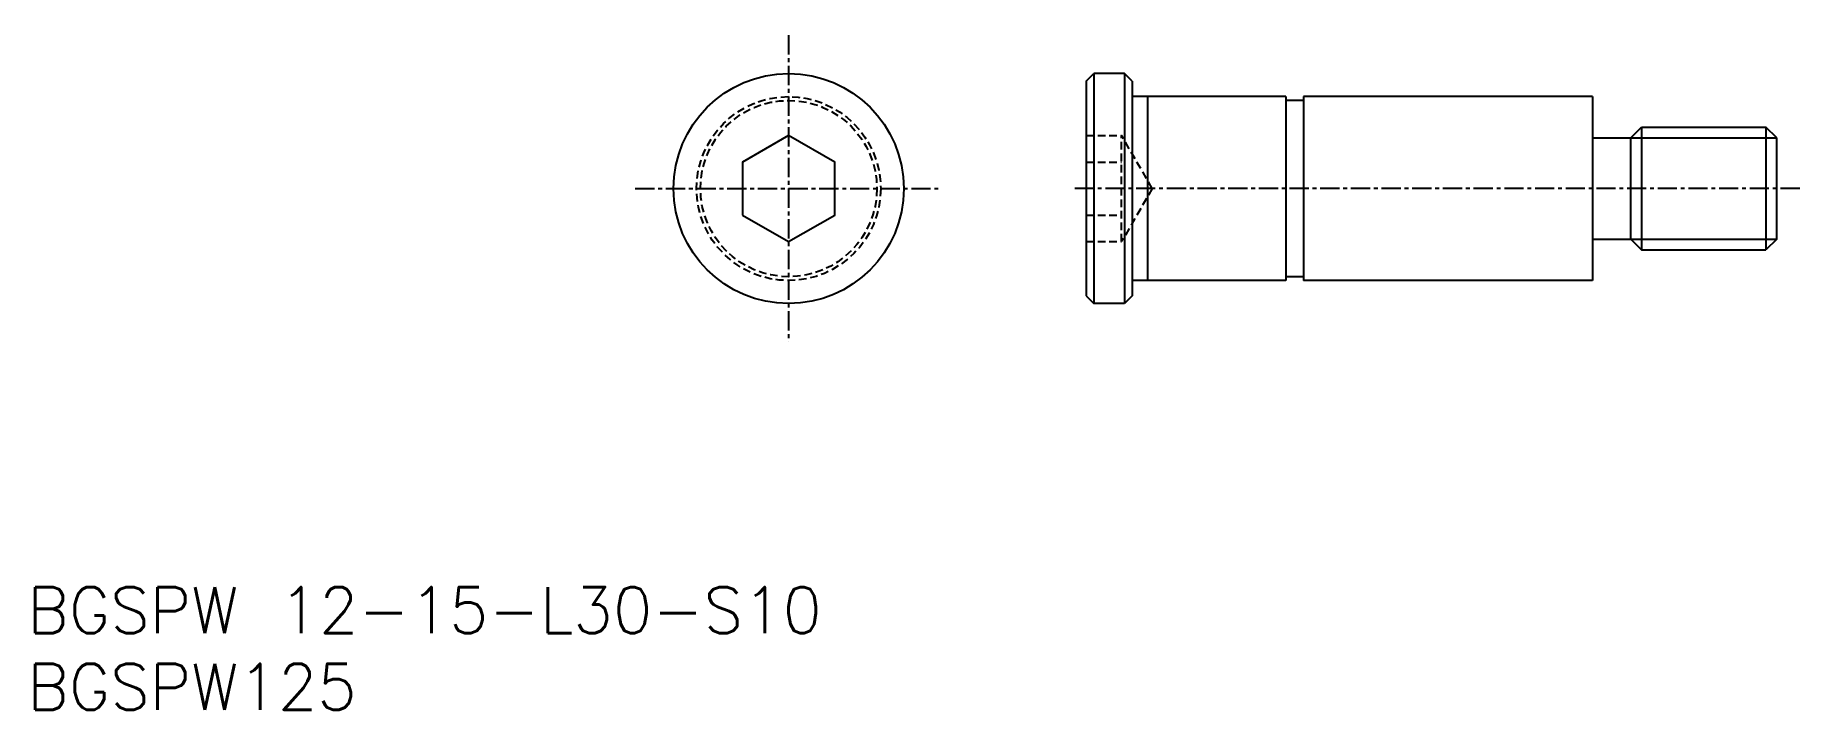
# Model space of a CAD drawing. Extents: x 45 to 160, y 37 to 81.
import ezdxf
from ezdxf.enums import TextEntityAlignment as Align

# ---------------------------------------------------------------- set-up
doc = ezdxf.new("R2010")
doc.units = 0
doc.linetypes.add('CENTER', pattern=[2, 1.25, -0.25, 0.25, -0.25])
doc.linetypes.add('DASHED', pattern=[0.75, 0.5, -0.25])
doc.layers.get('0').update_dxf_attribs({"linetype": 'CONTINUOUS'})
doc.layers.add('CENTER', color=1, linetype='CENTER')
doc.styles.get("Standard").update_dxf_attribs({"font": 'txt.shx', "bigfont": 'extfont.shx'})

msp = doc.modelspace()

# ---------------------------------------------------------------- linework, layer by layer
at = {"color": 7, "linetype": 'CONTINUOUS'}
for p, q in [((113.8, 78.29), (114.3, 78.79)), ((113.8, 78.29), (113.8, 64.29)), ((116.3, 78.79), (114.3, 78.79)), ((114.3, 78.79), (114.3, 63.79)), ((116.8, 78.29), (116.3, 78.79)), ((116.3, 78.79), (116.3, 63.79)), ((116.8, 78.29), (116.8, 64.29)), ((126.8, 77.29), (116.8, 77.29)), ((117.8, 77.29), (117.8, 65.29)), ((126.8, 77.29), (126.8, 65.29)), ((146.8, 77.29), (127.95, 77.29)), ((127.95, 77.29), (127.95, 65.29)), ((146.8, 77.29), (146.8, 65.29)), ((127.95, 77.04), (126.8, 77.04)), ((149.3, 74.59), (150, 75.29)), ((150, 75.29), (150, 67.29)), ((150, 75.29), (158.1, 75.29)), ((158.1, 75.29), (158.1, 67.29)), ((158.8, 74.59), (158.1, 75.29)), ((146.8, 74.59), (149.3, 74.59)), ((149.3, 67.99), (149.3, 74.59)), ((158.8, 67.99), (158.8, 74.59)), ((146.8, 67.99), (149.3, 67.99)), ((149.3, 67.99), (150, 67.29)), ((158.8, 67.99), (158.1, 67.29)), ((150, 67.29), (158.1, 67.29)), ((126.8, 65.29), (116.8, 65.29)), ((127.95, 65.54), (126.8, 65.54)), ((146.8, 65.29), (127.95, 65.29)), ((113.8, 64.29), (114.3, 63.79)), ((116.3, 63.79), (114.3, 63.79)), ((116.8, 64.29), (116.3, 63.79))]:
    msp.add_line(p, q, dxfattribs=at)
at = {"color": 3, "linetype": 'DASHED'}
for p, q in [((113.8, 74.76), (116.1, 74.76)), ((118.1, 71.29), (116.1, 74.76)), ((116.1, 67.83), (116.1, 74.76)), ((113.8, 73.02), (116.1, 73.02)), ((118.1, 71.29), (116.1, 67.83)), ((113.8, 69.56), (116.1, 69.56)), ((113.8, 67.83), (116.1, 67.83))]:
    msp.add_line(p, q, dxfattribs=at)
at = {"color": 3, "linetype": 'CONTINUOUS'}
for p, q in [((149.3, 74.59), (158.8, 74.59)), ((149.3, 67.99), (158.8, 67.99))]:
    msp.add_line(p, q, dxfattribs=at)
at = {"color": 7, "linetype": 'CONTINUOUS'}
msp.add_lwpolyline([(91.4, 69.56), (94.4, 67.83), (97.4, 69.56), (97.4, 73.02), (94.4, 74.76), (91.4, 73.02)], close=True, dxfattribs=at)
msp.add_circle((94.4, 71.29), 7.5, dxfattribs=at)
at = {"color": 3, "linetype": 'DASHED'}
for radius in [6, 5.75]:
    msp.add_circle((94.4, 71.29), radius, dxfattribs=at)
at = {"layer": 'CENTER', "color": 1, "linetype": 'CENTER'}
for p, q in [((94.4, 81.29), (94.4, 61.29)), ((84.4, 71.29), (104.4, 71.29)), ((160.3, 71.29), (113.04, 71.29))]:
    msp.add_line(p, q, dxfattribs=at)

# ---------------------------------------------------------------- texts
at = {"color": 7, "linetype": 'CONTINUOUS'}
for s, p in [('BGSPW 12-15-L30-S10', (44.78, 43.8)), ('BGSPW125', (44.78, 38.8))]:
    msp.add_text(s, height=3, dxfattribs=at).set_placement(p, align=Align.MIDDLE_LEFT)

doc.saveas('drawing.dxf')
